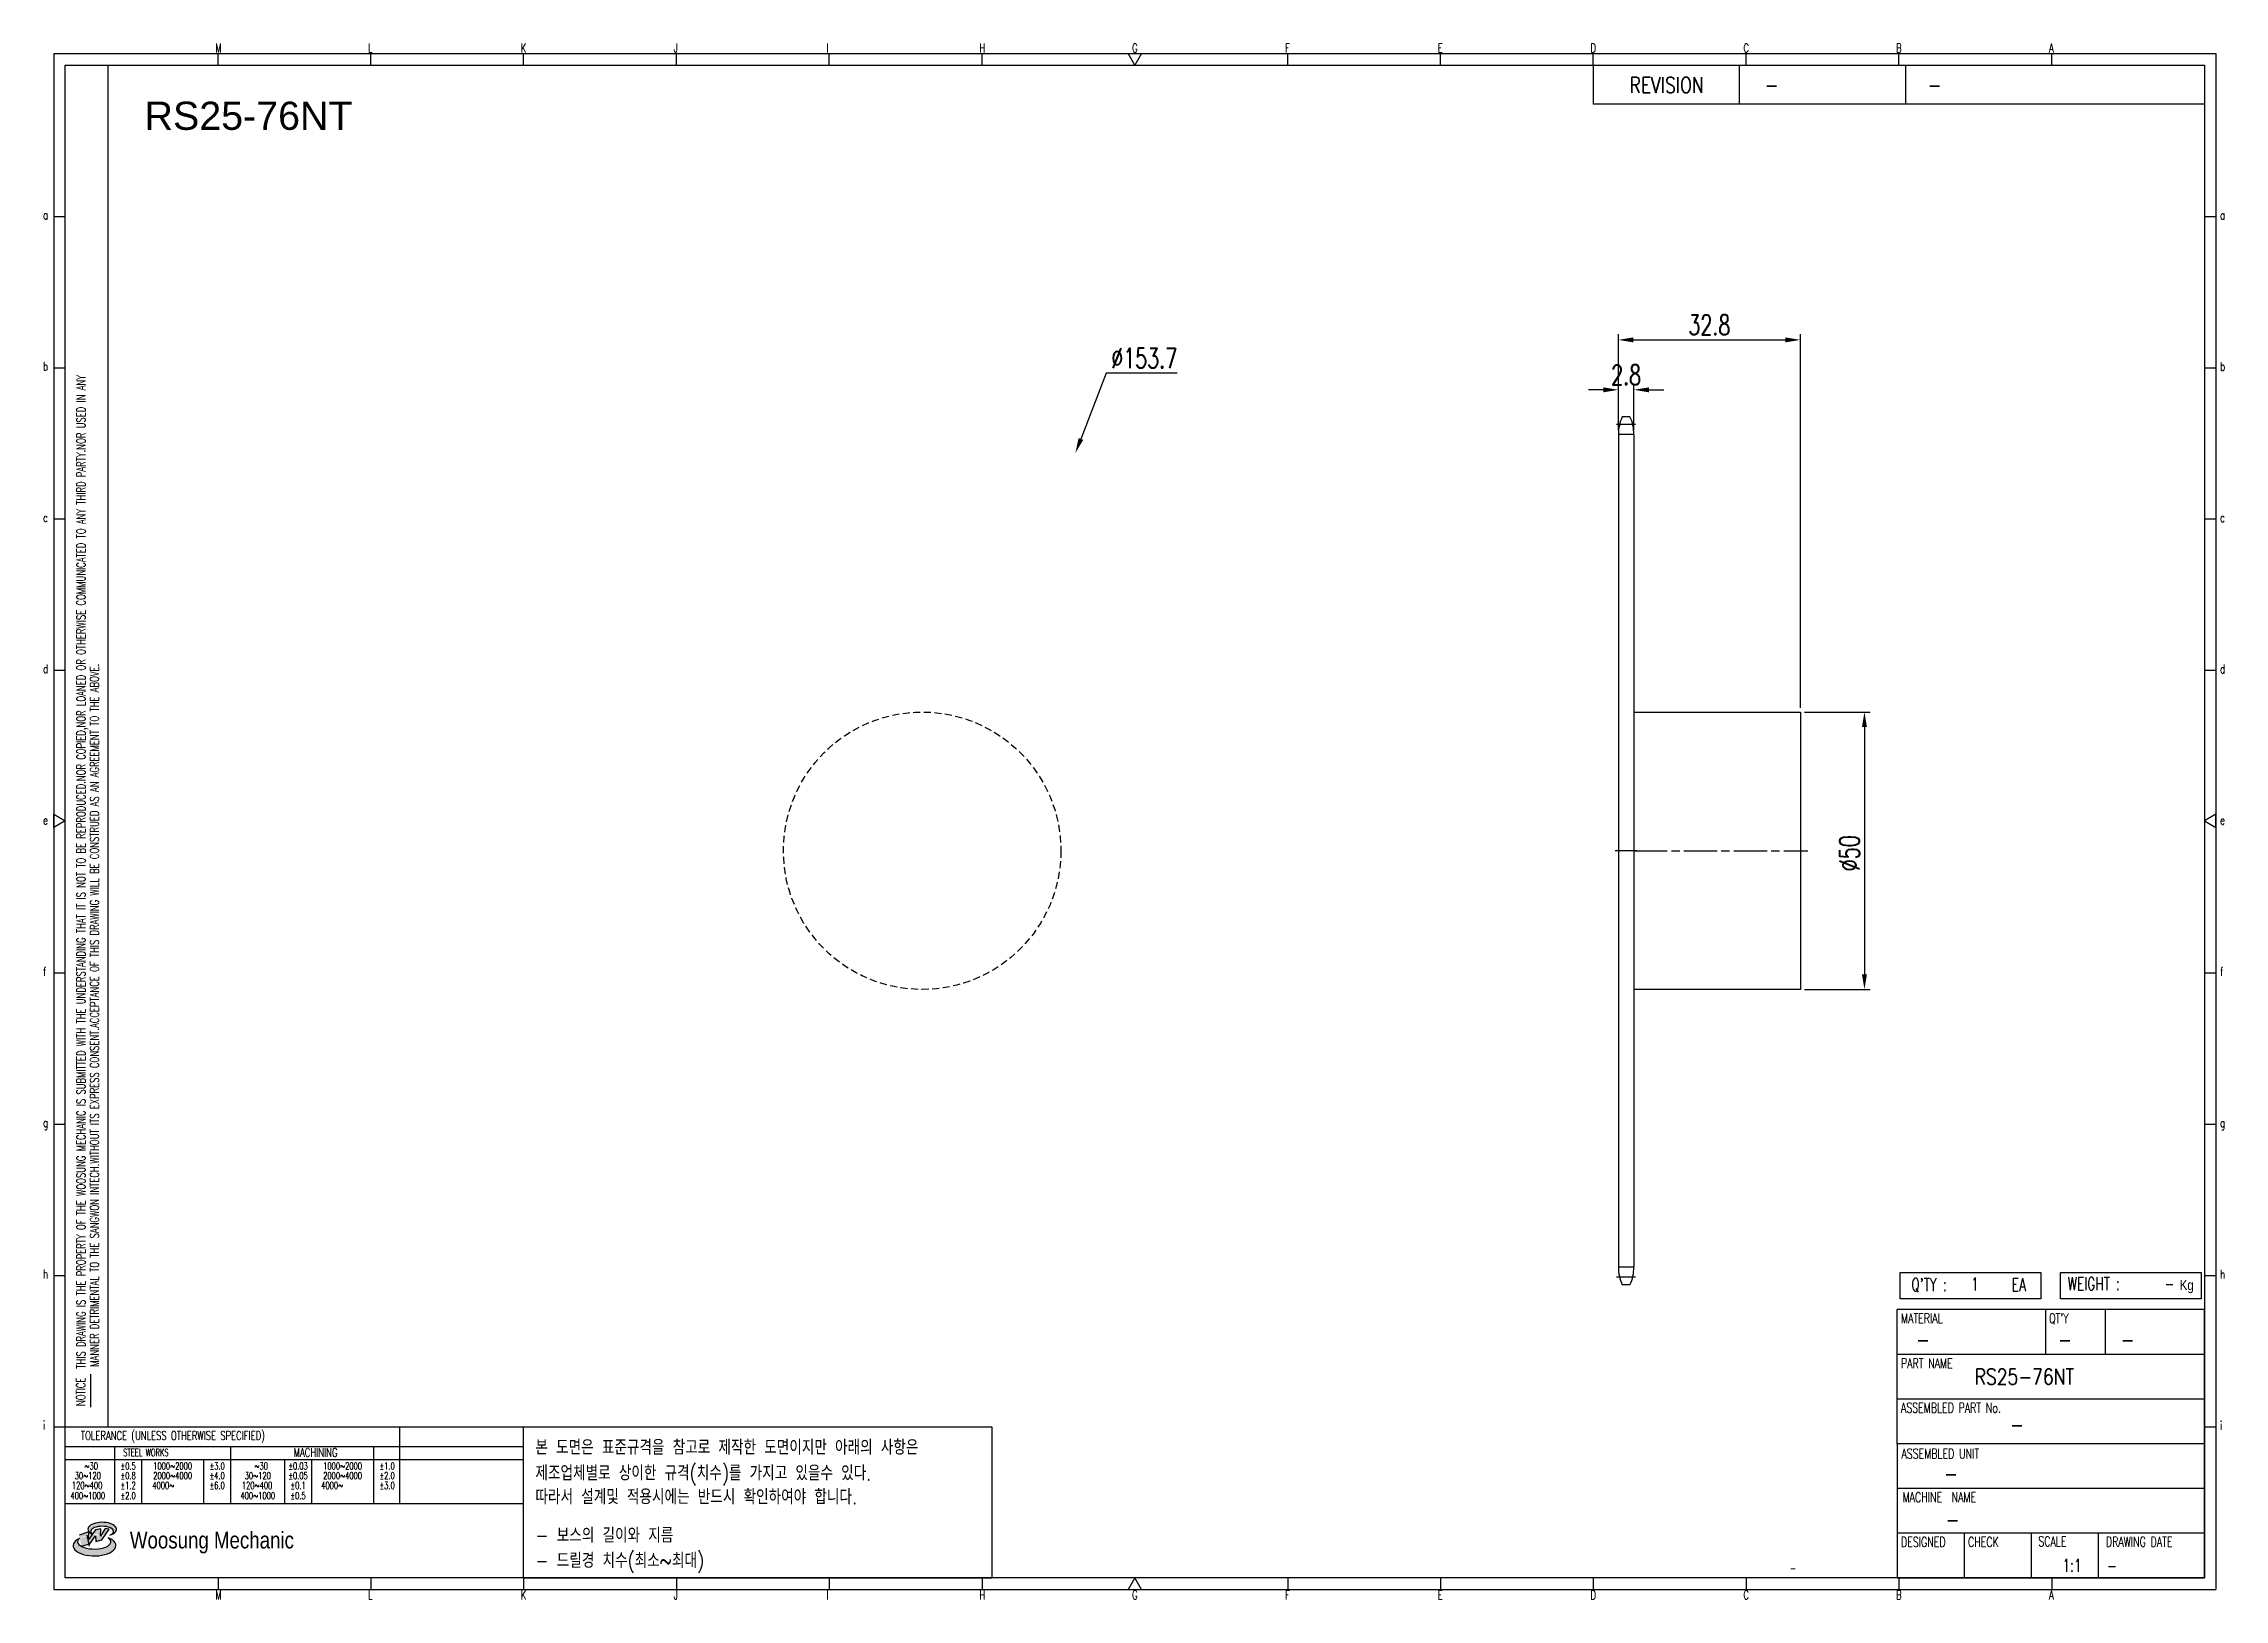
# Model space of a CAD drawing. Header units: millimetres. Extents: x -64263 to -63870, y 2858 to 3139.
import ezdxf
from ezdxf.enums import TextEntityAlignment as Align

# ---------------------------------------------------------------- set-up
doc = ezdxf.new("R2010")
doc.units = ezdxf.units.MM
for name, pattern in [('AM_ISO02W050', [7.5, 6, -1.5]), ('AM_ISO02W050x2', [3.75, 3, -0.75]), ('AM_ISO08W050', [18, 12, -1.5, 3, -1.5]), ('AM_ISO08W050x2', [9, 6, -0.75, 1.5, -0.75]), ('HIDDEN', [9.525, 6.35, -3.175])]:
    doc.linetypes.add(name, pattern=pattern)
for name, color, linetype, lineweight in [('AM_3N', 6, 'AM_ISO02W050', 25), ('AM_7', 4, 'AM_ISO08W050', 25), ('AM_7N', 4, 'AM_ISO08W050', 25)]:
    doc.layers.add(name, color=color, linetype=linetype, lineweight=lineweight)
for name, color, linetype in [('S-DIM', 7, 'Continuous'), ('TITLE', 7, 'Continuous'), ('도면레이아웃', 7, 'Continuous')]:
    doc.layers.add(name, color=color, linetype=linetype)
doc.styles.add('HAN', font='ROMANS.shx', dxfattribs={"width": 0.7, "bigfont": 'whgtxt.shx'})
doc.styles.add('HKD_ST2', font='romans.shx', dxfattribs={"width": 0.7, "height": 4, "bigfont": '@extfont2.shx'})
doc.styles.add('HSG', font='SIMPLEX.shx', dxfattribs={"width": 0.7, "bigfont": 'HSG.shx'})
doc.styles.add('ROMANS', font='romans.shx', dxfattribs={"width": 0.7, "bigfont": 'whgtxt.shx'})
doc.styles.add('SLDTEXTSTYLE4', font='arial.ttf', dxfattribs={"width": 0.8})
doc.styles.get("Standard").update_dxf_attribs({"font": 'arial.ttf'})
doc.dimstyles.new('APP4.5', dxfattribs={"dimscale": 1.5, "dimtxt": 2.4, "dimasz": 1.8, "dimexe": 0.7, "dimexo": 0.5, "dimgap": 0.6, "dimtad": 1, "dimtoh": 1, "dimdec": 1, "dimrnd": 0.01, "dimzin": 9, "dimdsep": 46, "dimtxsty": 'HSG', "dimcen": 0, "dimclrd": 1, "dimclre": 1, "dimclrt": 256, "dimazin": 2, "dimtp": 1, "dimtm": 1, "dimtfac": 0.5, "dimtdec": 1, "dimtofl": 0, "dimtmove": 0, "dimatfit": 3, "dimfxl": 0.7, "dimtvp": 1, "dimtolj": 2, "dimlwd": -1, "dimlwe": -1, "dimarcsym": 0})

# ---------------------------------------------------------------- blocks, each defined once
blk = doc.blocks.new('fuyjgdhj')
for p, q in [((-66198.52, 424.71), (-66168.52, 424.71)), ((-66168.52, 424.71), (-66168.52, 374.71)), ((-66168.52, 374.71), (-66198.52, 374.71))]:
    blk.add_line(p, q)
at = {"layer": 'AM_7N', "linetype": 'AM_ISO08W050x2'}
blk.add_line((-66198.52, 399.71), (-66167.17, 399.71), dxfattribs=at)
blk = doc.blocks.new('SUYWSHJH')
at = {"layer": '도면레이아웃'}
h = blk.add_hatch(color=10, dxfattribs=at)
h.paths.add_polyline_path([(1.544, 35.177), (1.554, 34.966), (1.779, 35.034), (2.054, 35.422), (1.908, 35.446), (1.728, 35.167), (1.741, 35.439), (1.547, 35.405), (1.292, 35.041), (1.295, 35.33), (0.943, 35.208), (1.03, 34.8), (1.336, 34.885)])
edge = h.paths.add_edge_path()
edge.add_ellipse((1.795, 35.421), major_axis=(-0.53, 0), ratio=0.487785, start_angle=122.36065, end_angle=403.39574)
edge.add_line((1.411, 35.244), (1.419, 35.261))
edge.add_ellipse((1.798, 35.344), major_axis=(-0.423, 0), ratio=0.444396, start_angle=131.58977, end_angle=386.19408, ccw=False)
edge = h.paths.add_edge_path()
edge.add_ellipse((1.512, 34.815), major_axis=(-0.793, 0), ratio=0.480113, start_angle=314.67633, end_angle=590.85213)
edge.add_ellipse((1.501, 34.958), major_axis=(-0.62, 0), ratio=0.43311, start_angle=331.7024, end_angle=574.42495, ccw=False)
for p, q in [((0, 90.118), (80.15, 90.118)), ((0, 90.118), (0, 33.191)), ((6.089, 89.693), (6.089, 90.118)), ((11.753, 89.693), (11.753, 90.118)), ((17.418, 89.693), (17.418, 90.118)), ((23.082, 89.693), (23.082, 90.118)), ((28.746, 89.693), (28.746, 90.118)), ((34.411, 89.693), (34.411, 90.118)), ((45.739, 89.693), (45.739, 90.118)), ((51.404, 89.693), (51.404, 90.118)), ((57.068, 89.693), (57.068, 90.118)), ((62.732, 89.693), (62.732, 90.118)), ((68.397, 89.693), (68.397, 90.118)), ((74.061, 89.693), (74.061, 90.118)), ((80.15, 90.118), (80.15, 33.191)), ((0, 84.085), (0.425, 84.085)), ((79.725, 84.085), (80.15, 84.085)), ((0, 78.478), (0.425, 78.478)), ((79.725, 78.478), (80.15, 78.478)), ((0, 72.87), (0.425, 72.87)), ((79.725, 72.87), (80.15, 72.87)), ((0, 67.262), (0.425, 67.262)), ((79.725, 67.262), (80.15, 67.262)), ((0, 56.047), (0.425, 56.047)), ((79.725, 56.047), (80.15, 56.047)), ((0, 50.439), (0.425, 50.439)), ((79.725, 50.439), (80.15, 50.439)), ((0, 44.832), (0.425, 44.832)), ((79.725, 44.832), (80.15, 44.832)), ((1.377, 39.947), (1.377, 41.174)), ((0, 39.224), (0.425, 39.224)), ((79.725, 39.224), (80.15, 39.224)), ((0, 33.191), (80.15, 33.191)), ((6.089, 33.616), (6.089, 33.191)), ((11.753, 33.616), (11.753, 33.191)), ((17.418, 33.616), (17.418, 33.191)), ((23.082, 33.616), (23.082, 33.191)), ((28.746, 33.616), (28.746, 33.191)), ((34.411, 33.616), (34.411, 33.191)), ((45.739, 33.616), (45.739, 33.191)), ((51.404, 33.616), (51.404, 33.191)), ((57.068, 33.616), (57.068, 33.191)), ((62.732, 33.616), (62.732, 33.191)), ((68.397, 33.616), (68.397, 33.191)), ((74.061, 33.616), (74.061, 33.191))]:
    blk.add_line(p, q)
at = {"color": 2}
for p, q in [((2.017, 39.224), (2.017, 89.693)), ((0.425, 39.224), (17.418, 39.224)), ((12.816, 39.224), (12.816, 36.382)), ((17.418, 33.616), (17.418, 39.224)), ((0.425, 38.487), (17.418, 38.487)), ((0.425, 38.012), (17.418, 38.012)), ((2.257, 38.487), (2.257, 36.382)), ((3.257, 38.012), (3.257, 36.382)), ((5.557, 38.012), (5.557, 36.382)), ((6.557, 38.5), (6.557, 36.382)), ((8.557, 38.012), (8.557, 36.382)), ((9.557, 38.026), (9.557, 36.382)), ((11.857, 38.487), (11.857, 36.382)), ((0.425, 36.382), (17.418, 36.382))]:
    blk.add_line(p, q, dxfattribs=at)
at = {"color": 6, "ltscale": 0.5}
for p, q in [((57.068, 89.693), (57.068, 88.246)), ((62.47, 89.693), (62.47, 88.246)), ((68.635, 89.693), (68.635, 88.246)), ((79.725, 88.246), (57.068, 88.246)), ((68.336, 38.59), (68.336, 43.563)), ((79.725, 43.563), (68.336, 43.563)), ((73.827, 43.563), (73.827, 41.905)), ((76.037, 43.563), (76.037, 41.905)), ((79.725, 38.59), (79.725, 43.563)), ((79.725, 41.905), (68.336, 41.905)), ((79.725, 40.248), (68.336, 40.248)), ((68.336, 38.59), (68.336, 33.616)), ((79.725, 38.59), (68.336, 38.59)), ((79.725, 33.616), (79.725, 38.59)), ((79.725, 36.932), (68.336, 36.932)), ((79.725, 35.274), (68.336, 35.274)), ((70.822, 33.616), (70.822, 35.274)), ((73.309, 33.616), (73.309, 35.274)), ((75.796, 33.616), (75.796, 35.274)), ((68.336, 33.616), (79.725, 33.616))]:
    blk.add_line(p, q, dxfattribs=at)
for points in [[(40.075, 89.693), (39.83, 90.118), (40.32, 90.118)], [(0.425, 89.693), (79.725, 89.693), (79.725, 33.616), (0.425, 33.616)], [(0.425, 61.679), (0, 61.433), (0, 61.924)], [(79.725, 61.679), (80.15, 61.433), (80.15, 61.924)], [(40.075, 33.616), (39.83, 33.191), (40.32, 33.191)]]:
    blk.add_lwpolyline(points, close=True)
at = {"layer": 'TITLE', "color": 20}
for p, q in [((68.449, 43.961), (68.449, 44.936)), ((68.449, 44.936), (73.654, 44.936)), ((73.654, 44.936), (73.654, 43.961)), ((74.39, 43.961), (74.39, 44.936)), ((74.39, 44.936), (79.595, 44.936)), ((79.595, 44.936), (79.595, 43.961)), ((73.654, 43.961), (68.449, 43.961)), ((79.595, 43.961), (74.39, 43.961))]:
    blk.add_line(p, q, dxfattribs=at)
at = {"layer": '도면레이아웃'}
for p, q in [((1.295, 35.33), (0.943, 35.208)), ((1.03, 34.8), (1.336, 34.885)), ((1.224, 35.208), (1.311, 34.8)), ((1.224, 35.208), (1.224, 35.208)), ((1.547, 35.405), (1.292, 35.041)), ((1.292, 35.041), (1.295, 35.33)), ((1.336, 34.885), (1.544, 35.177)), ((1.419, 35.261), (1.411, 35.244)), ((1.544, 35.177), (1.554, 34.966)), ((1.741, 35.439), (1.547, 35.405)), ((1.554, 34.966), (1.779, 35.034)), ((1.908, 35.446), (1.728, 35.167)), ((1.728, 35.167), (1.741, 35.439)), ((1.779, 35.034), (2.054, 35.422)), ((2.054, 35.422), (1.908, 35.446))]:
    blk.add_line(p, q, dxfattribs=at)
for centre, major_axis, ratio, start_param, end_param in [((1.795, 35.421), (-0.53, 0), 0.487785, 2.135596, 7.040584), ((1.512, 34.815), (-0.793, 0), 0.480113, 5.492138, 10.312315), ((1.501, 34.958), (-0.62, 0), 0.43311, 5.789299, 10.025607), ((1.798, 35.344), (-0.423, 0), 0.444396, 2.296675, 6.740358)]:
    blk.add_ellipse(centre, major_axis=major_axis, ratio=ratio, start_param=start_param, end_param=end_param, dxfattribs=at)
at = {"color": 4, "style": 'HKD_ST2', "width": 0.7}
for s, p in [('M', (5.988, 90.164)), ('L', (11.652, 90.164)), ('K', (17.316, 90.164)), ('J', (22.981, 90.164)), ('I', (28.645, 90.164)), ('H', (34.309, 90.164)), ('G', (39.974, 90.164)), ('F', (45.638, 90.164)), ('E', (51.302, 90.164)), ('D', (56.967, 90.164)), ('C', (62.631, 90.164)), ('B', (68.295, 90.164)), ('A', (73.96, 90.164)), ('a', (-0.395, 83.976)), ('a', (80.305, 83.97)), ('b', (-0.395, 78.368)), ('b', (80.305, 78.362)), ('c', (-0.395, 72.76)), ('c', (80.305, 72.754)), ('d', (-0.395, 67.153)), ('d', (80.305, 67.147)), ('e', (-0.395, 61.545)), ('e', (80.305, 61.539)), ('f', (-0.395, 55.937)), ('f', (80.305, 55.931)), ('g', (-0.395, 50.33)), ('g', (80.305, 50.324)), ('h', (-0.395, 44.722)), ('h', (80.305, 44.716)), ('i', (-0.395, 39.114)), ('i', (80.305, 39.108)), ('M', (5.988, 32.824)), ('L', (11.652, 32.824)), ('K', (17.316, 32.824)), ('J', (22.981, 32.824)), ('I', (28.645, 32.824)), ('H', (34.309, 32.824)), ('G', (39.974, 32.824)), ('F', (45.638, 32.824)), ('E', (51.302, 32.824)), ('D', (56.967, 32.824)), ('C', (62.631, 32.824)), ('B', (68.295, 32.824)), ('A', (73.96, 32.824))]:
    blk.add_text(s, height=0.326, dxfattribs=at).set_placement(p)
for s, height, style, width, p in [('REVISION', 0.5806, 'HAN', 0.8, (58.415, 88.664)), ('-', 0.581, 'HAN', 0.8, (63.426, 88.664)), ('-', 0.581, 'HAN', 0.8, (69.468, 88.664)), ("Q'TY : ", 0.4746, 'HKD_ST2', 0.7, (68.857, 44.253)), ('1', 0.475, 'HKD_ST2', 0.7, (71.071, 44.275)), ('EA', 0.4746, 'HKD_ST2', 0.7, (72.578, 44.253)), ('WEIGHT : ', 0.4746, 'HKD_ST2', 0.7, (74.65, 44.286)), ('-', 0.581, 'HAN', 0.8, (69.029, 42.157)), ('-', 0.581, 'HAN', 0.8, (74.289, 42.157)), ('-', 0.581, 'HAN', 0.8, (76.623, 42.157)), ('-', 0.581, 'HAN', 0.8, (72.515, 39.013)), ('-', 0.581, 'HAN', 0.8, (70.067, 37.189)), ('-', 0.581, 'HAN', 0.8, (70.126, 35.48)), ('1:1', 0.4746, 'HKD_ST2', 0.7, (74.458, 33.848)), ('-', 0.475, 'HKD_ST2', 0.7, (76.112, 33.837))]:
    blk.add_text(s, height=height, dxfattribs=dict(style=style, width=width)).set_placement(p)
at = {"color": 2, "style": 'HKD_ST2', "width": 0.7}
for s, p in [(' THIS DRAWING IS THE PROPERTY OF THE WOOSUNG MECHANIC IS SUBMITTED WITH THE UNDERSTANDING THAT IT IS NOT TO BE REPRODUCED.NOR COPIED,NOR LOANED OR OTHERWISE COMMUNICATED TO ANY THIRD PARTY.NOR USED IN ANY', (1.173, 41.217)), ('MANNER DETRIMENTAL TO THE SANGWON INTECH.WITHOUT ITS EXPRESS CONSENT.ACCEPTANCE OF THIS DRAWING WILL BE CONSTRUED AS AN AGREEMENT TO THE ABOVE.', (1.672, 41.447))]:
    blk.add_text(s, height=0.326266, rotation=90, dxfattribs=at).set_placement(p)
at = {"style": 'HKD_ST2', "width": 0.7}
blk.add_text('-', height=0.475, dxfattribs=at).set_placement((78.613, 44.286), align=Align.RIGHT)
at = {"color": 4, "style": 'HKD_ST2', "width": 0.7}
for s, height, p in [('MATERIAL', 0.3651, (68.474, 43.425)), ("QT'Y", 0.3651, (73.965, 43.425)), ('PART NAME', 0.3651, (68.474, 41.756)), ('ASSEMBLED PART No.', 0.36511, (68.474, 40.109)), ('ASSEMBLED UNIT', 0.36511, (68.49, 38.408)), ('MACHINE  NAME', 0.36511, (68.532, 36.794)), ('DESIGNED', 0.3651, (68.474, 35.136)), ('CHECK', 0.3651, (70.961, 35.136)), ('SCALE', 0.3651, (73.566, 35.153)), ('DRAWING DATE', 0.36511, (76.071, 35.141))]:
    blk.add_text(s, height=height, dxfattribs=at).set_placement(p, align=Align.TOP_LEFT)
at = {"style": 'HKD_ST2', "width": 0.7}
blk.add_text('NOTICE', height=0.3263, rotation=90, dxfattribs=at).set_placement((1.163, 39.988))
for s, height, style, width, p in [('TOLERANCE (UNLESS OTHERWISE SPECIFIED)', 0.32627, 'HKD_ST2', 0.7, (4.417, 38.896)), ('-', 0.326, 'ROMANS', 0.65, (64.469, 33.975))]:
    blk.add_text(s, height=height, dxfattribs=dict(style=style, width=width)).set_placement(p, align=Align.MIDDLE_CENTER)
at = {"color": 4, "style": 'HKD_ST2', "width": 0.7}
for s, height, p in [('STEEL WORKS', 0.26101, (3.416, 38.268)), ('MACHINING', 0.3263, (9.707, 38.27)), ('%%P0.5', 0.261, (2.757, 37.762)), ('%%P0.8', 0.261, (2.757, 37.411)), ('%%P3.0', 0.261, (6.057, 37.762)), ('%%P4.0', 0.261, (6.057, 37.411)), ('%%P0.03', 0.261, (9.057, 37.762)), ('%%P0.05', 0.261, (9.057, 37.411)), ('%%P1.0', 0.261, (12.357, 37.762)), ('%%P2.0', 0.261, (12.357, 37.411)), ('%%P1.2', 0.261, (2.757, 37.045)), ('%%P2.0', 0.261, (2.757, 36.67)), ('%%P6.0', 0.261, (6.057, 37.045)), ('%%P0.1', 0.261, (9.057, 37.045)), ('%%P0.5', 0.261, (9.057, 36.67)), ('%%P3.0', 0.261, (12.357, 37.045))]:
    blk.add_text(s, height=height, dxfattribs=at).set_placement(p, align=Align.MIDDLE)
for s, height, p in [('30%%126120', 0.261, (1.263, 37.411)), ('%%12630', 0.261, (1.389, 37.762)), ('2000%%1264000', 0.26101, (4.407, 37.411)), ('1000%%1262000', 0.26101, (4.407, 37.762)), ('30%%126120', 0.261, (7.563, 37.411)), ('%%12630', 0.261, (7.689, 37.762)), ('2000%%1264000', 0.26101, (10.707, 37.411)), ('1000%%1262000', 0.26101, (10.707, 37.762)), ('400%%1261000', 0.26101, (1.263, 36.67)), ('120%%126400', 0.26101, (1.237, 37.045)), ('4000%%126', 0.261, (4.061, 37.045)), ('400%%1261000', 0.26101, (7.563, 36.67)), ('120%%126400', 0.26101, (7.537, 37.045)), ('4000%%126', 0.261, (10.321, 37.045))]:
    blk.add_text(s, height=height, dxfattribs=at).set_placement(p, align=Align.MIDDLE_CENTER)
at = {"color": 1, "style": 'SLDTEXTSTYLE4', "width": 0.8}
blk.add_text('Woosung Mechanic', height=0.61957, dxfattribs=at).set_placement((2.822, 34.711))
at = {"layer": 'TITLE', "width": 0.8}
blk.add_text('Kg', height=0.3789, dxfattribs=at).set_placement((78.807, 44.286))
blk = doc.blocks.new('*D20')
at = {"layer": 'Defpoints', "color": 0, "transparency": 16777216}
for p in [(-63976.73, 3076.21), (-63979.53, 3068.17), (-63976.73, 3068.17)]:
    blk.add_point(p, dxfattribs=at)
at = {"layer": 'S-DIM', "color": 1, "transparency": 16777216}
for p, q in [((-63982.23, 3076.21), (-63984.93, 3076.21)), ((-63979.53, 3068.92), (-63979.53, 3077.26)), ((-63976.73, 3068.92), (-63976.73, 3077.26)), ((-63974.03, 3076.21), (-63971.33, 3076.21))]:
    blk.add_line(p, q, dxfattribs=at)
for points in [[(-63982.23, 3076.66), (-63982.23, 3075.76), (-63979.53, 3076.21)], [(-63974.03, 3076.66), (-63974.03, 3075.76), (-63976.73, 3076.21)]]:
    blk.add_solid(points, dxfattribs=at)
at = {"layer": 'S-DIM', "transparency": 16777216, "insert": (-63978.13, 3078.91), "char_height": 3.6, "attachment_point": 5, "style": 'HSG'}
blk.add_mtext('\\A2;2.8', dxfattribs=at)
blk = doc.blocks.new('*D21')
at = {"layer": 'Defpoints', "color": 0, "transparency": 16777216}
for p in [(-63946.73, 3085.21), (-63979.53, 3068.17), (-63946.73, 3018.14)]:
    blk.add_point(p, dxfattribs=at)
at = {"layer": 'S-DIM', "color": 1, "transparency": 16777216}
for p, q in [((-63979.53, 3068.92), (-63979.53, 3086.26)), ((-63946.73, 3018.89), (-63946.73, 3086.26)), ((-63976.83, 3085.21), (-63949.43, 3085.21))]:
    blk.add_line(p, q, dxfattribs=at)
for points in [[(-63976.83, 3085.66), (-63976.83, 3084.76), (-63979.53, 3085.21)], [(-63949.43, 3085.66), (-63949.43, 3084.76), (-63946.73, 3085.21)]]:
    blk.add_solid(points, dxfattribs=at)
at = {"layer": 'S-DIM', "transparency": 16777216, "insert": (-63963.13, 3087.91), "char_height": 3.6, "attachment_point": 5, "style": 'HSG'}
blk.add_mtext('\\A2;32.8', dxfattribs=at)
blk = doc.blocks.new('*D22')
at = {"layer": 'Defpoints', "color": 0, "transparency": 16777216}
for p in [(-63946.73, 3018.14), (-63946.73, 2968.14), (-63935.18, 2968.14)]:
    blk.add_point(p, dxfattribs=at)
at = {"layer": 'S-DIM', "color": 1, "transparency": 16777216}
for p, q in [((-63945.98, 3018.14), (-63934.13, 3018.14)), ((-63935.18, 3015.44), (-63935.18, 2970.84)), ((-63945.98, 2968.14), (-63934.13, 2968.14))]:
    blk.add_line(p, q, dxfattribs=at)
for points in [[(-63935.63, 3015.44), (-63934.73, 3015.44), (-63935.18, 3018.14)], [(-63935.63, 2970.84), (-63934.73, 2970.84), (-63935.18, 2968.14)]]:
    blk.add_solid(points, dxfattribs=at)
at = {"layer": 'S-DIM', "transparency": 16777216, "insert": (-63937.88, 2992.69), "char_height": 3.6, "attachment_point": 5, "rotation": 90, "style": 'HSG'}
blk.add_mtext('\\A2;%%c50', dxfattribs=at)
blk = doc.blocks.new('*D23')
at = {"layer": 'Defpoints', "color": 0, "transparency": 16777216}
for p in [(-64077.39, 3064.83), (-64132.63, 2921.45)]:
    blk.add_point(p, dxfattribs=at)
at = {"layer": 'S-DIM', "color": 1, "transparency": 16777216}
for p, q in [((-64071.84, 3079.22), (-64076.41, 3067.35)), ((-64059.06, 3079.22), (-64071.84, 3079.22))]:
    blk.add_line(p, q, dxfattribs=at)
blk.add_solid([(-64076.83, 3067.51), (-64075.99, 3067.19), (-64077.39, 3064.83)], dxfattribs=at)
at = {"layer": 'S-DIM', "transparency": 16777216, "insert": (-64065, 3081.92), "char_height": 3.6, "attachment_point": 5, "style": 'HSG'}
blk.add_mtext('\\A2;∅153.7', dxfattribs=at)

msp = doc.modelspace()

# ---------------------------------------------------------------- linework, layer by layer
for p, q in [((-63977.44, 3071.37), (-63978.82, 3071.37)), ((-63979.53, 3068.17), (-63979.53, 2918.11)), ((-63976.73, 3068.17), (-63976.73, 2918.11)), ((-63977.44, 2914.91), (-63978.82, 2914.91))]:
    msp.add_line(p, q)
at = {"color": 4}
msp.add_lwpolyline([(-64176.85, 2889.33), (-64092.44, 2889.33), (-64092.44, 2862.06), (-64176.85, 2862.06)], close=True, dxfattribs=at)
at = {"color": 2, "linetype": 'HIDDEN', "ltscale": 0.2}
msp.add_circle((-64105.01, 2993.14), 25, dxfattribs=at)
for centre, start, end in [((-63971.93, 3068.17), 155.0989, 180), ((-63984.33, 3068.17), 0, 24.9011), ((-63971.93, 2918.11), 180, 204.9011), ((-63984.33, 2918.11), 335.0989, 0)]:
    msp.add_arc(centre, 7.6, start, end)
at = {"layer": 'AM_3N', "linetype": 'AM_ISO02W050x2'}
for p, q in [((-63976.73, 3068.17), (-63979.53, 3068.17)), ((-63976.73, 2918.11), (-63979.53, 2918.11))]:
    msp.add_line(p, q, dxfattribs=at)
at = {"layer": 'AM_7', "linetype": 'AM_ISO08W050x2'}
for p, q in [((-63976.46, 3069.97), (-63979.84, 3069.97)), ((-63976.15, 2993.14), (-63980.11, 2993.14)), ((-63976.15, 2993.14), (-63980.11, 2993.14)), ((-63976.46, 2916.31), (-63979.84, 2916.31))]:
    msp.add_line(p, q, dxfattribs=at)

# ---------------------------------------------------------------- block references
at = {"xscale": 4.862429415866881, "yscale": 4.862429415866881, "zscale": 4.862429415866881}
msp.add_blockref('SUYWSHJH', (-64261.54, 2698.61), dxfattribs=at)
msp.add_blockref('fuyjgdhj', (2221.79, 2593.43))

# ---------------------------------------------------------------- texts
at = {"color": 2}
msp.add_text('RS25-76NT', height=5.081, dxfattribs=at).set_placement((-64245.17, 3123.07))
at = {"style": 'HAN', "width": 0.8}
msp.add_text('RS25-76NT', height=2.823, dxfattribs=at).set_placement((-63915.3, 2896.93))
at = {"color": 4, "style": 'HAN', "width": 0.8}
for s, p in [('본 도면은 표준규격을 참고로 제작한 도면이지만 아래의 사항은', (-64174.73, 2884.28)), ('제조업체별로 상이한 규격(치수)를 가지고 있을수 있다.', (-64174.73, 2879.65)), ('따라서 설계및 적용시에는 반드시 확인하여야 합니다.', (-64174.73, 2875.36)), ('- 보스의 길이와 지름', (-64174.73, 2868.43)), ('- 드릴경 치수(최소~최대)', (-64174.73, 2863.88))]:
    msp.add_text(s, height=2.6712, dxfattribs=at).set_placement(p)

# ---------------------------------------------------------------- dimensions: what is measured, and where the dimension line sits
at = {"layer": 'S-DIM'}
dim = msp.add_linear_dim(base=(-63946.73, 3085.21), p1=(-63979.53, 3068.17), p2=(-63946.73, 3018.14), dimstyle='APP4.5', dxfattribs=at)
dim.commit()
dim.dimension.update_dxf_attribs({"geometry": '*D21', "text_midpoint": (-63963.13, 3087.91)})
dim = msp.add_diameter_dim_2p(p1=(-64132.63, 2921.45), p2=(-64077.39, 3064.83), dimstyle='APP4.5', dxfattribs=at)
dim.commit()
dim.dimension.update_dxf_attribs({"geometry": '*D23', "text_midpoint": (-64065, 3079.22), "dimtype": 163})
dim = msp.add_linear_dim(base=(-63976.73, 3076.21), p1=(-63979.53, 3068.17), p2=(-63976.73, 3068.17), dimstyle='APP4.5', dxfattribs=at)
dim.commit()
dim.dimension.update_dxf_attribs({"geometry": '*D20', "text_midpoint": (-63978.13, 3076.21), "dimtype": 160})
dim = msp.add_linear_dim(base=(-63935.18, 2968.14), p1=(-63946.73, 3018.14), p2=(-63946.73, 2968.14), angle=90, text='%%c<>', dimstyle='APP4.5', dxfattribs=at)
dim.commit()
dim.dimension.update_dxf_attribs({"geometry": '*D22', "text_midpoint": (-63935.18, 2992.69), "dimtype": 160})

doc.saveas('drawing.dxf')
